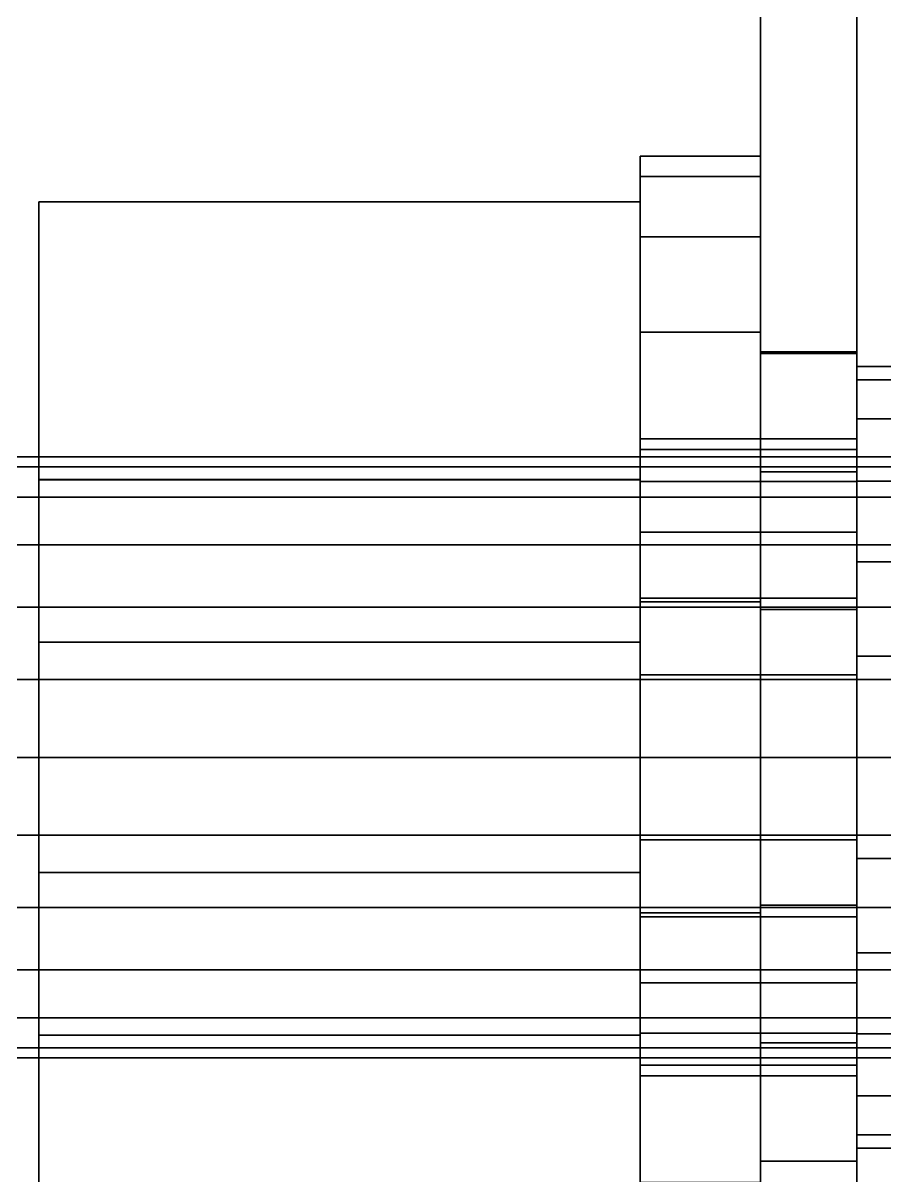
# Model space of a CAD drawing. Header units: millimetres. Extents: x 0 to 2000, y 0 to 1200.
# Drawn here: x 1571.87 to 1579.04, y 756.52 to 766.11 of the extents above; entities that cross this region are included whole.
import ezdxf

# ---------------------------------------------------------------- set-up
doc = ezdxf.new("R2010")
doc.units = ezdxf.units.MM
for name, color, linetype, true_color in [('BUY_E16', 7, 'Continuous', 0xf2ad45), ('MFG_S04', 7, 'Continuous', 0x66828e), ('MFG_W01', 7, 'Continuous', 0xd6b78e)]:
    doc.layers.add(name, color=color, linetype=linetype, true_color=true_color)

# ---------------------------------------------------------------- blocks, each defined once
blk = doc.blocks.new('P_W01_01')
at = {"layer": 'MFG_W01'}
for points, invisible_edges in [([(1707.07107, 607.07107, 882), (1423.53553, 868.46447, 882), (1590.05025, 945.05025, 882)], 15), ([(1590.05025, 945.05025, 886), (1423.53553, 868.46447, 886), (1707.07107, 607.07107, 886)], 15), ([(1707.07107, 607.07107, 886), (1423.53553, 868.46447, 886), (1590.05025, 945.05025, 886)], 15), ([(1590.05025, 945.05025, 888.5), (1423.53553, 868.46447, 888.5), (1707.07107, 607.07107, 888.5)], 15), ([(1503.33013, 679.3, 888.5), (1423.53553, 868.46447, 888.5), (1590.05025, 945.05025, 888.5)], 15), ([(1590.05025, 945.05025, 889), (1423.53553, 868.46447, 889), (1503.33013, 679.3, 889)], 15), ([(1503.33013, 679.3, 889), (1424.33013, 869.5, 889), (1590.05025, 945.05025, 889)], 15), ([(1590.05025, 945.05025, 891), (1424.33013, 869.5, 891), (1503.33013, 679.3, 891)], 15), ([(1503.33013, 679.3, 891), (1424.33013, 869.5, 891), (1590.05025, 945.05025, 891)], 15), ([(1590.05025, 945.05025, 896), (1424.33013, 869.5, 896), (1503.33013, 679.3, 896)], 15), ([(1503.82963, 678.0941, 896), (1425, 943, 896), (1590.05025, 945.05025, 896)], 15), ([(1590.05025, 945.05025, 900), (1425, 943, 900), (1503.82963, 678.0941, 900)], 15), ([(1503.82963, 678.0941, 888.5), (1503.33013, 679.3, 888.5), (1590.05025, 945.05025, 888.5)], 14), ([(1590.05025, 945.05025, 889), (1503.33013, 679.3, 889), (1503.82963, 678.0941, 889)], 13), ([(1503.82963, 678.0941, 889), (1503.33013, 679.3, 889), (1590.05025, 945.05025, 889)], 14), ([(1590.05025, 945.05025, 891), (1503.33013, 679.3, 891), (1503.82963, 678.0941, 891)], 13), ([(1503.82963, 678.0941, 891), (1503.33013, 679.3, 891), (1590.05025, 945.05025, 891)], 14), ([(1590.05025, 945.05025, 896), (1503.33013, 679.3, 896), (1503.82963, 678.0941, 896)], 13), ([(1504, 676.8, 888.5), (1503.82963, 678.0941, 888.5), (1590.05025, 945.05025, 888.5)], 14), ([(1590.05025, 945.05025, 889), (1503.82963, 678.0941, 889), (1504, 676.8, 889)], 13), ([(1503.82963, 675.5059, 888.5), (1504, 676.8, 888.5), (1590.05025, 945.05025, 888.5)], 14), ([(1590.05025, 945.05025, 889), (1504, 676.8, 889), (1503.82963, 675.5059, 889)], 13), ([(1550, 670, 888.5), (1503.82963, 675.5059, 888.5), (1590.05025, 945.05025, 888.5)], 15), ([(1590.05025, 945.05025, 889), (1503.82963, 675.5059, 889), (1550, 670, 889)], 15), ([(1504, 676.8, 889), (1503.82963, 678.0941, 889), (1590.05025, 945.05025, 889)], 14), ([(1590.05025, 945.05025, 891), (1503.82963, 678.0941, 891), (1504, 676.8, 891)], 13), ([(1503.82963, 675.5059, 889), (1504, 676.8, 889), (1590.05025, 945.05025, 889)], 14), ([(1590.05025, 945.05025, 891), (1504, 676.8, 891), (1503.82963, 675.5059, 891)], 13), ([(1550, 670, 889), (1503.82963, 675.5059, 889), (1590.05025, 945.05025, 889)], 15), ([(1590.05025, 945.05025, 891), (1503.82963, 675.5059, 891), (1550, 670, 891)], 15), ([(1504, 676.8, 891), (1503.82963, 678.0941, 891), (1590.05025, 945.05025, 891)], 14), ([(1590.05025, 945.05025, 896), (1503.82963, 678.0941, 896), (1504, 676.8, 896)], 13), ([(1503.82963, 675.5059, 891), (1504, 676.8, 891), (1590.05025, 945.05025, 891)], 14), ([(1590.05025, 945.05025, 896), (1504, 676.8, 896), (1503.82963, 675.5059, 896)], 13), ([(1550, 670, 891), (1503.82963, 675.5059, 891), (1590.05025, 945.05025, 891)], 15), ([(1590.05025, 945.05025, 896), (1503.82963, 675.5059, 896), (1550, 670, 896)], 15), ([(1504, 676.8, 896), (1503.82963, 678.0941, 896), (1590.05025, 945.05025, 896)], 14), ([(1590.05025, 945.05025, 900), (1503.82963, 678.0941, 900), (1504, 676.8, 900)], 13), ([(1503.82963, 675.5059, 896), (1504, 676.8, 896), (1590.05025, 945.05025, 896)], 14), ([(1590.05025, 945.05025, 900), (1504, 676.8, 900), (1503.82963, 675.5059, 900)], 13), ([(1550, 670, 896), (1503.82963, 675.5059, 896), (1590.05025, 945.05025, 896)], 15), ([(1590.05025, 945.05025, 900), (1503.82963, 675.5059, 900), (1550, 670, 900)], 15), ([(1703.82683, 609.2388, 888.5), (1550, 670, 888.5), (1590.05025, 945.05025, 888.5)], 15), ([(1590.05025, 945.05025, 889), (1550, 670, 889), (1703.82683, 609.2388, 889)], 15), ([(1703.82683, 609.2388, 889), (1550, 670, 889), (1590.05025, 945.05025, 889)], 15), ([(1590.05025, 945.05025, 891), (1550, 670, 891), (1703.82683, 609.2388, 891)], 15), ([(1703.82683, 609.2388, 891), (1550, 670, 891), (1590.05025, 945.05025, 891)], 15), ([(1590.05025, 945.05025, 896), (1550, 670, 896), (1703.82683, 609.2388, 896)], 15), ([(1703.82683, 609.2388, 896), (1550, 670, 896), (1590.05025, 945.05025, 896)], 15), ([(1590.05025, 945.05025, 900), (1550, 670, 900), (1703.82683, 609.2388, 900)], 15), ([(1707.07107, 607.07107, 882), (1422.5, 867.66987, 882), (1423.53553, 868.46447, 882)], 13), ([(1423.53553, 868.46447, 886), (1422.5, 867.66987, 886), (1707.07107, 607.07107, 886)], 14), ([(1707.07107, 607.07107, 886), (1422.5, 867.66987, 886), (1423.53553, 868.46447, 886)], 13), ([(1423.53553, 868.46447, 888.5), (1422.5, 867.66987, 888.5), (1707.07107, 607.07107, 888.5)], 14), ([(1707.07107, 607.07107, 882), (1421.2941, 867.17037, 882), (1422.5, 867.66987, 882)], 13), ([(1422.5, 867.66987, 886), (1421.2941, 867.17037, 886), (1707.07107, 607.07107, 886)], 14), ([(1707.07107, 607.07107, 886), (1421.2941, 867.17037, 886), (1422.5, 867.66987, 886)], 13), ([(1422.5, 867.66987, 888.5), (1421.2941, 867.17037, 888.5), (1707.07107, 607.07107, 888.5)], 14), ([(1707.07107, 607.07107, 882), (1420, 867, 882), (1421.2941, 867.17037, 882)], 13), ([(1421.2941, 867.17037, 886), (1420, 867, 886), (1707.07107, 607.07107, 886)], 14), ([(1707.07107, 607.07107, 886), (1420, 867, 886), (1421.2941, 867.17037, 886)], 13), ([(1421.2941, 867.17037, 888.5), (1420, 867, 888.5), (1707.07107, 607.07107, 888.5)], 14), ([(1703.82683, 609.2388, 882), (1550, 670, 882), (1150, 867, 882)], 15), ([(1150, 867, 886), (1550, 670, 886), (1703.82683, 609.2388, 886)], 15), ([(1703.82683, 609.2388, 882), (1150, 867, 882), (1420, 867, 882)], 15), ([(1420, 867, 886), (1150, 867, 886), (1703.82683, 609.2388, 886)], 15), ([(1703.82683, 609.2388, 886), (1550, 670, 886), (1150, 867, 886)], 15), ([(1150, 867, 888.5), (1550, 670, 888.5), (1703.82683, 609.2388, 888.5)], 15), ([(1703.82683, 609.2388, 886), (1150, 867, 886), (1420, 867, 886)], 15), ([(1420, 867, 888.5), (1150, 867, 888.5), (1703.82683, 609.2388, 888.5)], 15), ([(1705, 608.66025, 882), (1703.82683, 609.2388, 882), (1420, 867, 882)], 14), ([(1420, 867, 886), (1703.82683, 609.2388, 886), (1705, 608.66025, 886)], 13), ([(1706.08761, 607.93353, 882), (1705, 608.66025, 882), (1420, 867, 882)], 14), ([(1420, 867, 886), (1705, 608.66025, 886), (1706.08761, 607.93353, 886)], 13), ([(1707.07107, 607.07107, 882), (1706.08761, 607.93353, 882), (1420, 867, 882)], 14), ([(1420, 867, 886), (1706.08761, 607.93353, 886), (1707.07107, 607.07107, 886)], 13), ([(1705, 608.66025, 886), (1703.82683, 609.2388, 886), (1420, 867, 886)], 14), ([(1420, 867, 888.5), (1703.82683, 609.2388, 888.5), (1705, 608.66025, 888.5)], 13), ([(1706.08761, 607.93353, 886), (1705, 608.66025, 886), (1420, 867, 886)], 14), ([(1420, 867, 888.5), (1705, 608.66025, 888.5), (1706.08761, 607.93353, 888.5)], 13), ([(1707.07107, 607.07107, 886), (1706.08761, 607.93353, 886), (1420, 867, 886)], 14), ([(1420, 867, 888.5), (1706.08761, 607.93353, 888.5), (1707.07107, 607.07107, 888.5)], 13)]:
    blk.add_3dface(points, dxfattribs=dict(at, invisible_edges=invisible_edges))
blk = doc.blocks.new('P_S04_01')
at = {"layer": 'MFG_S04'}
for points, invisible_edges in [([(1884.7, 1084.7, 782), (1884.7, 115.3, 782), (1500, 180, 782)], 14), ([(1500, 180, 783), (1884.7, 115.3, 783), (1884.7, 1084.7, 783)], 13), ([(1884.7, 1084.7, 782), (1500, 180, 782), (1500, 340, 782)], 13), ([(1500, 340, 783), (1500, 180, 783), (1884.7, 1084.7, 783)], 14), ([(1500, 860, 782), (1884.7, 1084.7, 782), (1500, 340, 782)], 15), ([(1500, 340, 783), (1884.7, 1084.7, 783), (1500, 860, 783)], 15)]:
    blk.add_3dface(points, dxfattribs=dict(at, invisible_edges=invisible_edges))
blk = doc.blocks.new('P_E16_04')
at = {"layer": 'BUY_E16'}
for points, invisible_edges in [([(1578.8, 757.18542, 833.375), (1578.8, 763.13926, 835.84116), (1578.8, 763.25, 835)], 13), ([(1578.8, 757.18542, 833.375), (1578.8, 763.25, 835), (1578.8, 763.13926, 834.15884)], 13), ([(1578.8, 757.18542, 833.375), (1578.8, 762.81458, 836.625), (1578.8, 763.13926, 835.84116)], 13), ([(1578.8, 757.18542, 833.375), (1578.8, 763.13926, 834.15884), (1578.8, 762.81458, 833.375)], 13), ([(1578.8, 757.18542, 833.375), (1578.8, 762.2981, 837.2981), (1578.8, 762.81458, 836.625)], 13), ([(1578.8, 757.18542, 833.375), (1578.8, 762.81458, 833.375), (1578.8, 762.2981, 832.7019)], 13), ([(1578.8, 757.18542, 833.375), (1578.8, 761.625, 837.81458), (1578.8, 762.2981, 837.2981)], 13), ([(1578.8, 757.18542, 833.375), (1578.8, 762.2981, 832.7019), (1578.8, 761.625, 832.18542)], 13), ([(1578.8, 757.18542, 833.375), (1578.8, 760.84116, 838.13926), (1578.8, 761.625, 837.81458)], 13), ([(1578.8, 757.18542, 833.375), (1578.8, 761.625, 832.18542), (1578.8, 760.84116, 831.86074)], 13), ([(1578.8, 757.18542, 833.375), (1578.8, 760, 838.25), (1578.8, 760.84116, 838.13926)], 13), ([(1578.8, 757.18542, 833.375), (1578.8, 760.84116, 831.86074), (1578.8, 760, 831.75)], 13), ([(1578.8, 757.18542, 833.375), (1578.8, 759.15884, 838.13926), (1578.8, 760, 838.25)], 13), ([(1578.8, 757.18542, 833.375), (1578.8, 760, 831.75), (1578.8, 759.15884, 831.86074)], 13), ([(1578.8, 757.18542, 833.375), (1578.8, 758.375, 837.81458), (1578.8, 759.15884, 838.13926)], 13), ([(1578.8, 757.18542, 833.375), (1578.8, 759.15884, 831.86074), (1578.8, 758.375, 832.18542)], 13), ([(1578.8, 757.18542, 833.375), (1578.8, 757.7019, 837.2981), (1578.8, 758.375, 837.81458)], 13), ([(1578.8, 757.18542, 833.375), (1578.8, 758.375, 832.18542), (1578.8, 757.7019, 832.7019)], 5), ([(1578.8, 757.18542, 833.375), (1578.8, 757.18542, 836.625), (1578.8, 757.7019, 837.2981)], 13), ([(1578.8, 757.18542, 833.375), (1578.8, 756.86074, 834.15884), (1578.8, 756.75, 835)], 12), ([(1578.8, 757.18542, 833.375), (1578.8, 756.75, 835), (1578.8, 756.86074, 835.84116)], 13), ([(1578.8, 757.18542, 833.375), (1578.8, 756.86074, 835.84116), (1578.8, 757.18542, 836.625)], 13)]:
    blk.add_3dface(points, dxfattribs=dict(at, invisible_edges=invisible_edges))
for points in [[(1580, 763.13926, 835.84116), (1580, 763.25, 835), (1578.8, 763.25, 835), (1578.8, 763.13926, 835.84116)], [(1580, 763.25, 835), (1580, 763.13926, 834.15884), (1578.8, 763.13926, 834.15884), (1578.8, 763.25, 835)], [(1580, 762.81458, 836.625), (1580, 763.13926, 835.84116), (1578.8, 763.13926, 835.84116), (1578.8, 762.81458, 836.625)], [(1580, 763.13926, 834.15884), (1580, 762.81458, 833.375), (1578.8, 762.81458, 833.375), (1578.8, 763.13926, 834.15884)], [(1580, 762.2981, 837.2981), (1580, 762.81458, 836.625), (1578.8, 762.81458, 836.625), (1578.8, 762.2981, 837.2981)], [(1580, 762.81458, 833.375), (1580, 762.2981, 832.7019), (1578.8, 762.2981, 832.7019), (1578.8, 762.81458, 833.375)], [(1580, 762.41481, 835.64705), (1580, 762.5, 835), (1560.3, 762.5, 835), (1560.3, 762.41481, 835.64705)], [(1580, 762.5, 835), (1580, 762.41481, 834.35295), (1560.3, 762.41481, 834.35295), (1560.3, 762.5, 835)], [(1580, 762.16506, 836.25), (1580, 762.41481, 835.64705), (1560.3, 762.41481, 835.64705), (1560.3, 762.16506, 836.25)], [(1580, 762.41481, 834.35295), (1580, 762.16506, 833.75), (1560.3, 762.16506, 833.75), (1560.3, 762.41481, 834.35295)], [(1580, 761.625, 837.81458), (1580, 762.2981, 837.2981), (1578.8, 762.2981, 837.2981), (1578.8, 761.625, 837.81458)], [(1580, 762.2981, 832.7019), (1580, 761.625, 832.18542), (1578.8, 761.625, 832.18542), (1578.8, 762.2981, 832.7019)], [(1580, 761.76777, 836.76777), (1580, 762.16506, 836.25), (1560.3, 762.16506, 836.25), (1560.3, 761.76777, 836.76777)], [(1580, 762.16506, 833.75), (1580, 761.76777, 833.23223), (1560.3, 761.76777, 833.23223), (1560.3, 762.16506, 833.75)], [(1580, 761.25, 837.16506), (1580, 761.76777, 836.76777), (1560.3, 761.76777, 836.76777), (1560.3, 761.25, 837.16506)], [(1580, 761.76777, 833.23223), (1580, 761.25, 832.83494), (1560.3, 761.25, 832.83494), (1560.3, 761.76777, 833.23223)], [(1580, 760.84116, 838.13926), (1580, 761.625, 837.81458), (1578.8, 761.625, 837.81458), (1578.8, 760.84116, 838.13926)], [(1580, 761.625, 832.18542), (1580, 760.84116, 831.86074), (1578.8, 760.84116, 831.86074), (1578.8, 761.625, 832.18542)], [(1580, 760.64705, 837.41481), (1580, 761.25, 837.16506), (1560.3, 761.25, 837.16506), (1560.3, 760.64705, 837.41481)], [(1580, 761.25, 832.83494), (1580, 760.64705, 832.58519), (1560.3, 760.64705, 832.58519), (1560.3, 761.25, 832.83494)], [(1580, 760, 838.25), (1580, 760.84116, 838.13926), (1578.8, 760.84116, 838.13926), (1578.8, 760, 838.25)], [(1580, 760.84116, 831.86074), (1580, 760, 831.75), (1578.8, 760, 831.75), (1578.8, 760.84116, 831.86074)], [(1580, 760, 837.5), (1580, 760.64705, 837.41481), (1560.3, 760.64705, 837.41481), (1560.3, 760, 837.5)], [(1580, 760.64705, 832.58519), (1580, 760, 832.5), (1560.3, 760, 832.5), (1560.3, 760.64705, 832.58519)], [(1580, 759.35295, 837.41481), (1580, 760, 837.5), (1560.3, 760, 837.5), (1560.3, 759.35295, 837.41481)], [(1580, 760, 832.5), (1580, 759.35295, 832.58519), (1560.3, 759.35295, 832.58519), (1560.3, 760, 832.5)], [(1580, 759.15884, 838.13926), (1580, 760, 838.25), (1578.8, 760, 838.25), (1578.8, 759.15884, 838.13926)], [(1580, 760, 831.75), (1580, 759.15884, 831.86074), (1578.8, 759.15884, 831.86074), (1578.8, 760, 831.75)], [(1580, 758.75, 837.16506), (1580, 759.35295, 837.41481), (1560.3, 759.35295, 837.41481), (1560.3, 758.75, 837.16506)], [(1580, 759.35295, 832.58519), (1580, 758.75, 832.83494), (1560.3, 758.75, 832.83494), (1560.3, 759.35295, 832.58519)], [(1580, 758.375, 837.81458), (1580, 759.15884, 838.13926), (1578.8, 759.15884, 838.13926), (1578.8, 758.375, 837.81458)], [(1580, 759.15884, 831.86074), (1580, 758.375, 832.18542), (1578.8, 758.375, 832.18542), (1578.8, 759.15884, 831.86074)], [(1580, 758.23223, 836.76777), (1580, 758.75, 837.16506), (1560.3, 758.75, 837.16506), (1560.3, 758.23223, 836.76777)], [(1580, 758.75, 832.83494), (1580, 758.23223, 833.23223), (1560.3, 758.23223, 833.23223), (1560.3, 758.75, 832.83494)], [(1580, 757.7019, 837.2981), (1580, 758.375, 837.81458), (1578.8, 758.375, 837.81458), (1578.8, 757.7019, 837.2981)], [(1580, 758.375, 832.18542), (1580, 757.7019, 832.7019), (1578.8, 757.7019, 832.7019), (1578.8, 758.375, 832.18542)], [(1580, 757.83494, 836.25), (1580, 758.23223, 836.76777), (1560.3, 758.23223, 836.76777), (1560.3, 757.83494, 836.25)], [(1580, 758.23223, 833.23223), (1580, 757.83494, 833.75), (1560.3, 757.83494, 833.75), (1560.3, 758.23223, 833.23223)], [(1580, 757.58519, 835.64705), (1580, 757.83494, 836.25), (1560.3, 757.83494, 836.25), (1560.3, 757.58519, 835.64705)], [(1580, 757.83494, 833.75), (1580, 757.58519, 834.35295), (1560.3, 757.58519, 834.35295), (1560.3, 757.83494, 833.75)], [(1580, 757.18542, 836.625), (1580, 757.7019, 837.2981), (1578.8, 757.7019, 837.2981), (1578.8, 757.18542, 836.625)], [(1580, 757.7019, 832.7019), (1580, 757.18542, 833.375), (1578.8, 757.18542, 833.375), (1578.8, 757.7019, 832.7019)], [(1580, 757.5, 835), (1580, 757.58519, 835.64705), (1560.3, 757.58519, 835.64705), (1560.3, 757.5, 835)], [(1580, 757.58519, 834.35295), (1580, 757.5, 835), (1560.3, 757.5, 835), (1560.3, 757.58519, 834.35295)], [(1580, 756.86074, 835.84116), (1580, 757.18542, 836.625), (1578.8, 757.18542, 836.625), (1578.8, 756.86074, 835.84116)], [(1580, 757.18542, 833.375), (1580, 756.86074, 834.15884), (1578.8, 756.86074, 834.15884), (1578.8, 757.18542, 833.375)], [(1580, 756.75, 835), (1580, 756.86074, 835.84116), (1578.8, 756.86074, 835.84116), (1578.8, 756.75, 835)], [(1580, 756.86074, 834.15884), (1580, 756.75, 835), (1578.8, 756.75, 835), (1578.8, 756.86074, 834.15884)]]:
    blk.add_3dface(points, dxfattribs=at)
blk = doc.blocks.new('P_E16_18')
at = {"layer": 'BUY_E16'}
for points, invisible_edges in [([(1578, 758.77061, 839.58815), (1578, 763.37239, 838.34099), (1578, 767.3, 836.7)], 13), ([(1578, 758.77061, 839.58815), (1578, 767.3, 836.7), (1578, 767.3, 833.3)], 13), ([(1578, 767.3, 833.3), (1578, 763.37239, 831.65901), (1578, 762.5597, 835.68587)], 14), ([(1578, 767.3, 833.3), (1578, 762.5597, 835.68587), (1578, 762.29497, 836.325)], 13), ([(1578, 767.3, 833.3), (1578, 762.29497, 836.325), (1578, 761.87383, 836.87383)], 13), ([(1578, 767.3, 833.3), (1578, 761.87383, 836.87383), (1578, 761.325, 837.29497)], 13), ([(1578, 758.77061, 839.58815), (1578, 767.3, 833.3), (1578, 761.325, 837.29497)], 15), ([(1578.8, 767.3, 836.7), (1578.8, 763.37239, 838.34099), (1578.8, 758.77061, 839.58815)], 14), ([(1578.8, 767.3, 833.3), (1578.8, 767.3, 836.7), (1578.8, 758.77061, 839.58815)], 14), ([(1578.8, 762.5597, 835.68587), (1578.8, 763.37239, 831.65901), (1578.8, 767.3, 833.3)], 13), ([(1578.8, 762.29497, 836.325), (1578.8, 762.5597, 835.68587), (1578.8, 767.3, 833.3)], 14), ([(1578.8, 761.87383, 836.87383), (1578.8, 762.29497, 836.325), (1578.8, 767.3, 833.3)], 14), ([(1578.8, 761.325, 837.29497), (1578.8, 761.87383, 836.87383), (1578.8, 767.3, 833.3)], 14), ([(1578.8, 761.325, 837.29497), (1578.8, 767.3, 833.3), (1578.8, 758.77061, 839.58815)], 15), ([(1578, 758.77061, 839.58815), (1578, 763.35876, 838.35876), (1578, 763.37239, 838.34099)], 13), ([(1578, 763.37239, 831.65901), (1578, 763.35876, 831.64124), (1578, 762.375, 830.88638)], 12), ([(1578, 763.37239, 831.65901), (1578, 762.375, 830.88638), (1578, 761.22939, 830.41185)], 13), ([(1578, 763.37239, 831.65901), (1578, 761.22939, 830.41185), (1578, 762.5597, 834.31413)], 15), ([(1578, 763.37239, 831.65901), (1578, 762.5597, 834.31413), (1578, 762.65, 835)], 13), ([(1578, 763.37239, 831.65901), (1578, 762.65, 835), (1578, 762.5597, 835.68587)], 13), ([(1578, 758.77061, 839.58815), (1578, 762.375, 839.11362), (1578, 763.35876, 838.35876)], 13), ([(1578.8, 763.37239, 838.34099), (1578.8, 763.35876, 838.35876), (1578.8, 758.77061, 839.58815)], 14), ([(1578.8, 762.375, 830.88638), (1578.8, 763.35876, 831.64124), (1578.8, 763.37239, 831.65901)], 12), ([(1578.8, 761.22939, 830.41185), (1578.8, 762.375, 830.88638), (1578.8, 763.37239, 831.65901)], 14), ([(1578.8, 762.5597, 834.31413), (1578.8, 761.22939, 830.41185), (1578.8, 763.37239, 831.65901)], 15), ([(1578.8, 762.65, 835), (1578.8, 762.5597, 834.31413), (1578.8, 763.37239, 831.65901)], 14), ([(1578.8, 762.5597, 835.68587), (1578.8, 762.65, 835), (1578.8, 763.37239, 831.65901)], 14), ([(1578.8, 763.35876, 838.35876), (1578.8, 762.375, 839.11362), (1578.8, 758.77061, 839.58815)], 14), ([(1578, 761.22939, 830.41185), (1578, 762.29497, 833.675), (1578, 762.5597, 834.31413)], 13), ([(1578.8, 762.5597, 834.31413), (1578.8, 762.29497, 833.675), (1578.8, 761.22939, 830.41185)], 14), ([(1578, 758.77061, 839.58815), (1578, 761.22939, 839.58815), (1578, 762.375, 839.11362)], 13), ([(1578.8, 762.375, 839.11362), (1578.8, 761.22939, 839.58815), (1578.8, 758.77061, 839.58815)], 14), ([(1578, 761.22939, 830.41185), (1578, 761.87383, 833.12617), (1578, 762.29497, 833.675)], 13), ([(1578.8, 762.29497, 833.675), (1578.8, 761.87383, 833.12617), (1578.8, 761.22939, 830.41185)], 14), ([(1578, 761.22939, 830.41185), (1578, 761.325, 832.70503), (1578, 761.87383, 833.12617)], 13), ([(1578.8, 761.87383, 833.12617), (1578.8, 761.325, 832.70503), (1578.8, 761.22939, 830.41185)], 14), ([(1578, 761.22939, 830.41185), (1578, 760.68587, 832.4403), (1578, 761.325, 832.70503)], 13), ([(1578, 758.77061, 839.58815), (1578, 761.325, 837.29497), (1578, 760.68587, 837.5597)], 13), ([(1578.8, 761.325, 832.70503), (1578.8, 760.68587, 832.4403), (1578.8, 761.22939, 830.41185)], 14), ([(1578.8, 760.68587, 837.5597), (1578.8, 761.325, 837.29497), (1578.8, 758.77061, 839.58815)], 14), ([(1578, 761.22939, 830.41185), (1578, 760, 830.25), (1578, 760, 830.25)], 6), ([(1578, 761.22939, 830.41185), (1578, 760, 830.25), (1578, 758.77061, 830.41185)], 12), ([(1578, 761.22939, 830.41185), (1578, 758.77061, 830.41185), (1578, 757.625, 830.88638)], 13), ([(1578, 761.22939, 830.41185), (1578, 757.625, 830.88638), (1578, 756.64124, 831.64124)], 13), ([(1578, 761.22939, 830.41185), (1578, 756.64124, 831.64124), (1578, 755.88638, 832.625)], 13), ([(1578, 761.22939, 830.41185), (1578, 755.88638, 832.625), (1578, 755.41185, 833.77061)], 13), ([(1578, 761.22939, 830.41185), (1578, 755.41185, 833.77061), (1578, 755.25, 835)], 13), ([(1578, 758.77061, 839.58815), (1578, 760, 839.75), (1578, 761.22939, 839.58815)], 12), ([(1578, 761.22939, 830.41185), (1578, 755.25, 835), (1578, 758.675, 832.70503)], 15), ([(1578, 761.22939, 830.41185), (1578, 758.675, 832.70503), (1578, 759.31413, 832.4403)], 13), ([(1578, 761.22939, 830.41185), (1578, 759.31413, 832.4403), (1578, 760, 832.35)], 13), ([(1578, 761.22939, 830.41185), (1578, 760, 832.35), (1578, 760.68587, 832.4403)], 13), ([(1578.8, 760, 830.25), (1578.8, 760, 830.25), (1578.8, 761.22939, 830.41185)], 5), ([(1578.8, 758.77061, 830.41185), (1578.8, 760, 830.25), (1578.8, 761.22939, 830.41185)], 12), ([(1578.8, 757.625, 830.88638), (1578.8, 758.77061, 830.41185), (1578.8, 761.22939, 830.41185)], 14), ([(1578.8, 756.64124, 831.64124), (1578.8, 757.625, 830.88638), (1578.8, 761.22939, 830.41185)], 14), ([(1578.8, 755.88638, 832.625), (1578.8, 756.64124, 831.64124), (1578.8, 761.22939, 830.41185)], 14), ([(1578.8, 755.41185, 833.77061), (1578.8, 755.88638, 832.625), (1578.8, 761.22939, 830.41185)], 14), ([(1578.8, 755.25, 835), (1578.8, 755.41185, 833.77061), (1578.8, 761.22939, 830.41185)], 14), ([(1578.8, 761.22939, 839.58815), (1578.8, 760, 839.75), (1578.8, 758.77061, 839.58815)], 12), ([(1578.8, 758.675, 832.70503), (1578.8, 755.25, 835), (1578.8, 761.22939, 830.41185)], 15), ([(1578.8, 759.31413, 832.4403), (1578.8, 758.675, 832.70503), (1578.8, 761.22939, 830.41185)], 14), ([(1578.8, 760, 832.35), (1578.8, 759.31413, 832.4403), (1578.8, 761.22939, 830.41185)], 14), ([(1578.8, 760.68587, 832.4403), (1578.8, 760, 832.35), (1578.8, 761.22939, 830.41185)], 14), ([(1578, 758.77061, 839.58815), (1578, 760.68587, 837.5597), (1578, 760, 837.65)], 13), ([(1578.8, 760, 837.65), (1578.8, 760.68587, 837.5597), (1578.8, 758.77061, 839.58815)], 14), ([(1578, 758.77061, 839.58815), (1578, 760, 839.75), (1578, 760, 839.75)], 6), ([(1578, 758.77061, 839.58815), (1578, 760, 837.65), (1578, 759.31413, 837.5597)], 13), ([(1578.8, 760, 839.75), (1578.8, 760, 839.75), (1578, 760, 839.75)], 5), ([(1578.8, 760, 839.75), (1578.8, 760, 839.75), (1578, 760, 839.75)], 5), ([(1578.8, 760, 830.25), (1578.8, 760, 830.25), (1578, 760, 830.25)], 5), ([(1578.8, 760, 830.25), (1578.8, 760, 830.25), (1578, 760, 830.25)], 5), ([(1578.8, 760, 839.75), (1578.8, 760, 839.75), (1578.8, 758.77061, 839.58815)], 5), ([(1578.8, 759.31413, 837.5597), (1578.8, 760, 837.65), (1578.8, 758.77061, 839.58815)], 14), ([(1578, 758.77061, 839.58815), (1578, 759.31413, 837.5597), (1578, 758.675, 837.29497)], 13), ([(1578.8, 758.675, 837.29497), (1578.8, 759.31413, 837.5597), (1578.8, 758.77061, 839.58815)], 14), ([(1578, 757.4403, 835.68587), (1578, 757.625, 839.11362), (1578, 758.77061, 839.58815)], 13), ([(1578, 757.70503, 836.325), (1578, 757.4403, 835.68587), (1578, 758.77061, 839.58815)], 14), ([(1578, 758.12617, 836.87383), (1578, 757.70503, 836.325), (1578, 758.77061, 839.58815)], 14), ([(1578, 758.675, 837.29497), (1578, 758.12617, 836.87383), (1578, 758.77061, 839.58815)], 14), ([(1578.8, 758.77061, 839.58815), (1578.8, 757.625, 839.11362), (1578.8, 757.4403, 835.68587)], 14), ([(1578.8, 758.77061, 839.58815), (1578.8, 757.4403, 835.68587), (1578.8, 757.70503, 836.325)], 13), ([(1578.8, 758.77061, 839.58815), (1578.8, 757.70503, 836.325), (1578.8, 758.12617, 836.87383)], 13), ([(1578.8, 758.77061, 839.58815), (1578.8, 758.12617, 836.87383), (1578.8, 758.675, 837.29497)], 13), ([(1578, 755.25, 835), (1578, 758.12617, 833.12617), (1578, 758.675, 832.70503)], 13), ([(1578.8, 758.675, 832.70503), (1578.8, 758.12617, 833.12617), (1578.8, 755.25, 835)], 14), ([(1578, 755.25, 835), (1578, 757.70503, 833.675), (1578, 758.12617, 833.12617)], 13), ([(1578.8, 758.12617, 833.12617), (1578.8, 757.70503, 833.675), (1578.8, 755.25, 835)], 14), ([(1578, 755.25, 835), (1578, 757.4403, 834.31413), (1578, 757.70503, 833.675)], 13), ([(1578.8, 757.70503, 833.675), (1578.8, 757.4403, 834.31413), (1578.8, 755.25, 835)], 14), ([(1578, 757.4403, 835.68587), (1578, 756.64124, 838.35876), (1578, 757.625, 839.11362)], 13), ([(1578.8, 757.625, 839.11362), (1578.8, 756.64124, 838.35876), (1578.8, 757.4403, 835.68587)], 14), ([(1578, 755.25, 835), (1578, 757.35, 835), (1578, 757.4403, 834.31413)], 13), ([(1578, 757.4403, 835.68587), (1578, 757.35, 835), (1578, 755.25, 835)], 14), ([(1578, 757.4403, 835.68587), (1578, 755.25, 835), (1578, 755.41185, 836.22939)], 13), ([(1578, 757.4403, 835.68587), (1578, 755.41185, 836.22939), (1578, 755.88638, 837.375)], 13), ([(1578, 757.4403, 835.68587), (1578, 755.88638, 837.375), (1578, 756.64124, 838.35876)], 13), ([(1578.8, 757.4403, 834.31413), (1578.8, 757.35, 835), (1578.8, 755.25, 835)], 14), ([(1578.8, 755.25, 835), (1578.8, 757.35, 835), (1578.8, 757.4403, 835.68587)], 13), ([(1578.8, 755.41185, 836.22939), (1578.8, 755.25, 835), (1578.8, 757.4403, 835.68587)], 14), ([(1578.8, 755.88638, 837.375), (1578.8, 755.41185, 836.22939), (1578.8, 757.4403, 835.68587)], 14), ([(1578.8, 756.64124, 838.35876), (1578.8, 755.88638, 837.375), (1578.8, 757.4403, 835.68587)], 14)]:
    blk.add_3dface(points, dxfattribs=dict(at, invisible_edges=invisible_edges))
for points in [[(1578.8, 763.37239, 831.65901), (1578.8, 767.3, 833.3), (1578, 767.3, 833.3), (1578, 763.37239, 831.65901)], [(1578.8, 767.3, 836.7), (1578.8, 763.37239, 838.34099), (1578, 763.37239, 838.34099), (1578, 767.3, 836.7)], [(1578.8, 763.35876, 831.64124), (1578.8, 763.37239, 831.65901), (1578, 763.37239, 831.65901), (1578, 763.35876, 831.64124)], [(1578.8, 763.37239, 838.34099), (1578.8, 763.35876, 838.35876), (1578, 763.35876, 838.35876), (1578, 763.37239, 838.34099)], [(1578.8, 762.375, 830.88638), (1578.8, 763.35876, 831.64124), (1578, 763.35876, 831.64124), (1578, 762.375, 830.88638)], [(1578.8, 763.35876, 838.35876), (1578.8, 762.375, 839.11362), (1578, 762.375, 839.11362), (1578, 763.35876, 838.35876)], [(1578.8, 762.5597, 835.68587), (1578.8, 762.65, 835), (1578, 762.65, 835), (1578, 762.5597, 835.68587)], [(1578.8, 762.65, 835), (1578.8, 762.5597, 834.31413), (1578, 762.5597, 834.31413), (1578, 762.65, 835)], [(1578.8, 762.5597, 834.31413), (1578.8, 762.29497, 833.675), (1578, 762.29497, 833.675), (1578, 762.5597, 834.31413)], [(1578.8, 762.29497, 836.325), (1578.8, 762.5597, 835.68587), (1578, 762.5597, 835.68587), (1578, 762.29497, 836.325)], [(1578.8, 761.22939, 830.41185), (1578.8, 762.375, 830.88638), (1578, 762.375, 830.88638), (1578, 761.22939, 830.41185)], [(1578.8, 762.375, 839.11362), (1578.8, 761.22939, 839.58815), (1578, 761.22939, 839.58815), (1578, 762.375, 839.11362)], [(1578.8, 762.29497, 833.675), (1578.8, 761.87383, 833.12617), (1578, 761.87383, 833.12617), (1578, 762.29497, 833.675)], [(1578.8, 761.87383, 836.87383), (1578.8, 762.29497, 836.325), (1578, 762.29497, 836.325), (1578, 761.87383, 836.87383)], [(1578.8, 761.87383, 833.12617), (1578.8, 761.325, 832.70503), (1578, 761.325, 832.70503), (1578, 761.87383, 833.12617)], [(1578.8, 761.325, 837.29497), (1578.8, 761.87383, 836.87383), (1578, 761.87383, 836.87383), (1578, 761.325, 837.29497)], [(1578.8, 761.325, 832.70503), (1578.8, 760.68587, 832.4403), (1578, 760.68587, 832.4403), (1578, 761.325, 832.70503)], [(1578.8, 760.68587, 837.5597), (1578.8, 761.325, 837.29497), (1578, 761.325, 837.29497), (1578, 760.68587, 837.5597)], [(1578.8, 761.22939, 839.58815), (1578.8, 760, 839.75), (1578, 760, 839.75), (1578, 761.22939, 839.58815)], [(1578.8, 760, 830.25), (1578.8, 761.22939, 830.41185), (1578, 761.22939, 830.41185), (1578, 760, 830.25)], [(1578.8, 760.68587, 832.4403), (1578.8, 760, 832.35), (1578, 760, 832.35), (1578, 760.68587, 832.4403)], [(1578.8, 760, 837.65), (1578.8, 760.68587, 837.5597), (1578, 760.68587, 837.5597), (1578, 760, 837.65)], [(1578.8, 760, 839.75), (1578.8, 758.77061, 839.58815), (1578, 758.77061, 839.58815), (1578, 760, 839.75)], [(1578.8, 758.77061, 830.41185), (1578.8, 760, 830.25), (1578, 760, 830.25), (1578, 758.77061, 830.41185)], [(1578.8, 760, 832.35), (1578.8, 759.31413, 832.4403), (1578, 759.31413, 832.4403), (1578, 760, 832.35)], [(1578.8, 759.31413, 837.5597), (1578.8, 760, 837.65), (1578, 760, 837.65), (1578, 759.31413, 837.5597)], [(1578.8, 759.31413, 832.4403), (1578.8, 758.675, 832.70503), (1578, 758.675, 832.70503), (1578, 759.31413, 832.4403)], [(1578.8, 758.675, 837.29497), (1578.8, 759.31413, 837.5597), (1578, 759.31413, 837.5597), (1578, 758.675, 837.29497)], [(1578.8, 758.77061, 839.58815), (1578.8, 757.625, 839.11362), (1578, 757.625, 839.11362), (1578, 758.77061, 839.58815)], [(1578.8, 757.625, 830.88638), (1578.8, 758.77061, 830.41185), (1578, 758.77061, 830.41185), (1578, 757.625, 830.88638)], [(1578.8, 758.675, 832.70503), (1578.8, 758.12617, 833.12617), (1578, 758.12617, 833.12617), (1578, 758.675, 832.70503)], [(1578.8, 758.12617, 836.87383), (1578.8, 758.675, 837.29497), (1578, 758.675, 837.29497), (1578, 758.12617, 836.87383)], [(1578.8, 758.12617, 833.12617), (1578.8, 757.70503, 833.675), (1578, 757.70503, 833.675), (1578, 758.12617, 833.12617)], [(1578.8, 757.70503, 836.325), (1578.8, 758.12617, 836.87383), (1578, 758.12617, 836.87383), (1578, 757.70503, 836.325)], [(1578.8, 757.70503, 833.675), (1578.8, 757.4403, 834.31413), (1578, 757.4403, 834.31413), (1578, 757.70503, 833.675)], [(1578.8, 757.4403, 835.68587), (1578.8, 757.70503, 836.325), (1578, 757.70503, 836.325), (1578, 757.4403, 835.68587)], [(1578.8, 757.625, 839.11362), (1578.8, 756.64124, 838.35876), (1578, 756.64124, 838.35876), (1578, 757.625, 839.11362)], [(1578.8, 756.64124, 831.64124), (1578.8, 757.625, 830.88638), (1578, 757.625, 830.88638), (1578, 756.64124, 831.64124)], [(1578.8, 757.4403, 834.31413), (1578.8, 757.35, 835), (1578, 757.35, 835), (1578, 757.4403, 834.31413)], [(1578.8, 757.35, 835), (1578.8, 757.4403, 835.68587), (1578, 757.4403, 835.68587), (1578, 757.35, 835)], [(1578.8, 756.64124, 838.35876), (1578.8, 755.88638, 837.375), (1578, 755.88638, 837.375), (1578, 756.64124, 838.35876)], [(1578.8, 755.88638, 832.625), (1578.8, 756.64124, 831.64124), (1578, 756.64124, 831.64124), (1578, 755.88638, 832.625)]]:
    blk.add_3dface(points, dxfattribs=at)
blk = doc.blocks.new('P_E16_19')
at = {"layer": 'BUY_E16'}
for points, invisible_edges in [([(1577, 758.7059, 830.17037), (1577, 764.82963, 833.7059), (1577, 765, 835)], 13), ([(1577, 765, 835), (1577, 764.82963, 836.2941), (1577, 764.33013, 837.5)], 12), ([(1577, 765, 835), (1577, 764.33013, 837.5), (1577, 763.53553, 838.53553)], 13), ([(1577, 765, 835), (1577, 763.53553, 838.53553), (1577, 762.5, 839.33013)], 13), ([(1577, 765, 835), (1577, 762.5, 839.33013), (1577, 761.2941, 839.82963)], 13), ([(1577, 765, 835), (1577, 761.2941, 839.82963), (1577, 760, 840)], 13), ([(1577, 765, 835), (1577, 760, 840), (1577, 758.7059, 839.82963)], 13), ([(1577, 765, 835), (1577, 758.7059, 839.82963), (1577, 761.87383, 836.87383)], 15), ([(1577, 765, 835), (1577, 761.87383, 836.87383), (1577, 762.29497, 836.325)], 13), ([(1577, 765, 835), (1577, 762.29497, 836.325), (1577, 762.5597, 835.68587)], 13), ([(1577, 765, 835), (1577, 762.5597, 835.68587), (1577, 762.65, 835)], 13), ([(1577, 765, 835), (1577, 762.65, 835), (1577, 762.5597, 834.31413)], 13), ([(1577, 765, 835), (1577, 762.5597, 834.31413), (1577, 762.29497, 833.675)], 13), ([(1577, 765, 835), (1577, 762.29497, 833.675), (1577, 761.87383, 833.12617)], 13), ([(1577, 765, 835), (1577, 761.87383, 833.12617), (1577, 761.325, 832.70503)], 13), ([(1577, 758.7059, 830.17037), (1577, 765, 835), (1577, 761.325, 832.70503)], 15), ([(1578, 765, 835), (1578, 764.82963, 833.7059), (1578, 758.7059, 830.17037)], 14), ([(1578, 764.33013, 837.5), (1578, 764.82963, 836.2941), (1578, 765, 835)], 12), ([(1578, 763.53553, 838.53553), (1578, 764.33013, 837.5), (1578, 765, 835)], 14), ([(1578, 762.5, 839.33013), (1578, 763.53553, 838.53553), (1578, 765, 835)], 14), ([(1578, 761.2941, 839.82963), (1578, 762.5, 839.33013), (1578, 765, 835)], 14), ([(1578, 760, 840), (1578, 761.2941, 839.82963), (1578, 765, 835)], 14), ([(1578, 758.7059, 839.82963), (1578, 760, 840), (1578, 765, 835)], 14), ([(1578, 761.87383, 836.87383), (1578, 758.7059, 839.82963), (1578, 765, 835)], 15), ([(1578, 762.29497, 836.325), (1578, 761.87383, 836.87383), (1578, 765, 835)], 14), ([(1578, 762.5597, 835.68587), (1578, 762.29497, 836.325), (1578, 765, 835)], 14), ([(1578, 762.65, 835), (1578, 762.5597, 835.68587), (1578, 765, 835)], 14), ([(1578, 762.5597, 834.31413), (1578, 762.65, 835), (1578, 765, 835)], 14), ([(1578, 762.29497, 833.675), (1578, 762.5597, 834.31413), (1578, 765, 835)], 14), ([(1578, 761.87383, 833.12617), (1578, 762.29497, 833.675), (1578, 765, 835)], 14), ([(1578, 761.325, 832.70503), (1578, 761.87383, 833.12617), (1578, 765, 835)], 14), ([(1578, 761.325, 832.70503), (1578, 765, 835), (1578, 758.7059, 830.17037)], 15), ([(1577, 758.7059, 830.17037), (1577, 764.33013, 832.5), (1577, 764.82963, 833.7059)], 13), ([(1578, 764.82963, 833.7059), (1578, 764.33013, 832.5), (1578, 758.7059, 830.17037)], 14), ([(1572, 764.6188, 835), (1572, 762.3094, 839), (1572, 762.5, 835)], 14), ([(1572, 764.6188, 835), (1572, 762.5, 835), (1572, 762.3097, 834.04329)], 13), ([(1572, 764.6188, 835), (1572, 762.3097, 834.04329), (1572, 761.76777, 833.23223)], 13), ([(1572, 764.6188, 835), (1572, 761.76777, 833.23223), (1572, 760.95671, 832.6903)], 13), ([(1572, 762.3094, 831), (1572, 764.6188, 835), (1572, 760.95671, 832.6903)], 14), ([(1577, 762.5, 835), (1577, 762.3094, 839), (1577, 764.6188, 835)], 13), ([(1577, 762.3097, 834.04329), (1577, 762.5, 835), (1577, 764.6188, 835)], 14), ([(1577, 761.76777, 833.23223), (1577, 762.3097, 834.04329), (1577, 764.6188, 835)], 14), ([(1577, 760.95671, 832.6903), (1577, 761.76777, 833.23223), (1577, 764.6188, 835)], 14), ([(1577, 760.95671, 832.6903), (1577, 764.6188, 835), (1577, 762.3094, 831)], 13), ([(1577, 758.7059, 830.17037), (1577, 763.53553, 831.46447), (1577, 764.33013, 832.5)], 13), ([(1578, 764.33013, 832.5), (1578, 763.53553, 831.46447), (1578, 758.7059, 830.17037)], 14), ([(1577, 758.7059, 830.17037), (1577, 762.5, 830.66987), (1577, 763.53553, 831.46447)], 13), ([(1578, 763.53553, 831.46447), (1578, 762.5, 830.66987), (1578, 758.7059, 830.17037)], 14), ([(1572, 762.3094, 839), (1572, 762.3097, 835.95671), (1572, 762.5, 835)], 13), ([(1577, 758.7059, 830.17037), (1577, 761.2941, 830.17037), (1577, 762.5, 830.66987)], 13), ([(1577, 762.5, 835), (1577, 762.3097, 835.95671), (1577, 762.3094, 839)], 14), ([(1578, 762.5, 830.66987), (1578, 761.2941, 830.17037), (1578, 758.7059, 830.17037)], 14), ([(1572, 762.3094, 839), (1572, 761.76777, 836.76777), (1572, 762.3097, 835.95671)], 13), ([(1572, 762.3094, 839), (1572, 757.6906, 839), (1572, 760.95671, 837.3097)], 14), ([(1572, 762.3094, 839), (1572, 760.95671, 837.3097), (1572, 761.76777, 836.76777)], 13), ([(1572, 759.04329, 832.6903), (1572, 757.6906, 831), (1572, 762.3094, 831)], 13), ([(1572, 760, 832.5), (1572, 759.04329, 832.6903), (1572, 762.3094, 831)], 14), ([(1572, 762.3094, 831), (1572, 760.95671, 832.6903), (1572, 760, 832.5)], 13), ([(1577, 762.3097, 835.95671), (1577, 761.76777, 836.76777), (1577, 762.3094, 839)], 14), ([(1577, 760.95671, 837.3097), (1577, 757.6906, 839), (1577, 762.3094, 839)], 13), ([(1577, 761.76777, 836.76777), (1577, 760.95671, 837.3097), (1577, 762.3094, 839)], 14), ([(1577, 762.3094, 831), (1577, 757.6906, 831), (1577, 759.04329, 832.6903)], 14), ([(1577, 762.3094, 831), (1577, 759.04329, 832.6903), (1577, 760, 832.5)], 13), ([(1577, 760, 832.5), (1577, 760.95671, 832.6903), (1577, 762.3094, 831)], 14), ([(1577, 758.7059, 839.82963), (1577, 761.325, 837.29497), (1577, 761.87383, 836.87383)], 13), ([(1578, 761.87383, 836.87383), (1578, 761.325, 837.29497), (1578, 758.7059, 839.82963)], 14), ([(1577, 758.7059, 839.82963), (1577, 760.68587, 837.5597), (1577, 761.325, 837.29497)], 13), ([(1577, 758.7059, 830.17037), (1577, 761.325, 832.70503), (1577, 760.68587, 832.4403)], 13), ([(1577, 758.7059, 830.17037), (1577, 760, 830), (1577, 761.2941, 830.17037)], 12), ([(1578, 761.325, 837.29497), (1578, 760.68587, 837.5597), (1578, 758.7059, 839.82963)], 14), ([(1578, 760.68587, 832.4403), (1578, 761.325, 832.70503), (1578, 758.7059, 830.17037)], 14), ([(1578, 761.2941, 830.17037), (1578, 760, 830), (1578, 758.7059, 830.17037)], 12), ([(1572, 757.6906, 839), (1572, 760, 837.5), (1572, 760.95671, 837.3097)], 13), ([(1577, 760.95671, 837.3097), (1577, 760, 837.5), (1577, 757.6906, 839)], 14), ([(1577, 758.7059, 839.82963), (1577, 760, 837.65), (1577, 760.68587, 837.5597)], 13), ([(1577, 758.7059, 830.17037), (1577, 760.68587, 832.4403), (1577, 760, 832.35)], 13), ([(1578, 760.68587, 837.5597), (1578, 760, 837.65), (1578, 758.7059, 839.82963)], 14), ([(1578, 760, 832.35), (1578, 760.68587, 832.4403), (1578, 758.7059, 830.17037)], 14), ([(1572, 757.6906, 839), (1572, 759.04329, 837.3097), (1572, 760, 837.5)], 13), ([(1577, 758.7059, 839.82963), (1577, 759.31413, 837.5597), (1577, 760, 837.65)], 13), ([(1577, 758.7059, 830.17037), (1577, 760, 832.35), (1577, 759.31413, 832.4403)], 13), ([(1577, 760, 837.5), (1577, 759.04329, 837.3097), (1577, 757.6906, 839)], 14), ([(1578, 760, 837.65), (1578, 759.31413, 837.5597), (1578, 758.7059, 839.82963)], 14), ([(1578, 759.31413, 832.4403), (1578, 760, 832.35), (1578, 758.7059, 830.17037)], 14), ([(1577, 758.7059, 839.82963), (1577, 758.675, 837.29497), (1577, 759.31413, 837.5597)], 13), ([(1577, 758.7059, 830.17037), (1577, 759.31413, 832.4403), (1577, 758.675, 832.70503)], 13), ([(1578, 759.31413, 837.5597), (1578, 758.675, 837.29497), (1578, 758.7059, 839.82963)], 14), ([(1578, 758.675, 832.70503), (1578, 759.31413, 832.4403), (1578, 758.7059, 830.17037)], 14), ([(1572, 755.3812, 835), (1572, 758.23223, 836.76777), (1572, 759.04329, 837.3097)], 13), ([(1572, 757.6906, 839), (1572, 755.3812, 835), (1572, 759.04329, 837.3097)], 14), ([(1572, 759.04329, 832.6903), (1572, 758.23223, 833.23223), (1572, 757.6906, 831)], 14), ([(1577, 759.04329, 837.3097), (1577, 758.23223, 836.76777), (1577, 755.3812, 835)], 14), ([(1577, 759.04329, 837.3097), (1577, 755.3812, 835), (1577, 757.6906, 839)], 13), ([(1577, 757.6906, 831), (1577, 758.23223, 833.23223), (1577, 759.04329, 832.6903)], 13), ([(1577, 757.4403, 834.31413), (1577, 757.5, 830.66987), (1577, 758.7059, 830.17037)], 13), ([(1577, 758.7059, 839.82963), (1577, 757.5, 839.33013), (1577, 756.46447, 838.53553)], 12), ([(1577, 758.7059, 839.82963), (1577, 756.46447, 838.53553), (1577, 755.66987, 837.5)], 13), ([(1577, 758.7059, 839.82963), (1577, 755.66987, 837.5), (1577, 755.17037, 836.2941)], 13), ([(1577, 758.7059, 839.82963), (1577, 755.17037, 836.2941), (1577, 755, 835)], 13), ([(1577, 758.7059, 839.82963), (1577, 755, 835), (1577, 758.675, 837.29497)], 15), ([(1577, 757.70503, 833.675), (1577, 757.4403, 834.31413), (1577, 758.7059, 830.17037)], 14), ([(1577, 758.12617, 833.12617), (1577, 757.70503, 833.675), (1577, 758.7059, 830.17037)], 14), ([(1577, 758.7059, 830.17037), (1577, 758.675, 832.70503), (1577, 758.12617, 833.12617)], 13), ([(1578, 758.7059, 830.17037), (1578, 757.5, 830.66987), (1578, 757.4403, 834.31413)], 14), ([(1578, 756.46447, 838.53553), (1578, 757.5, 839.33013), (1578, 758.7059, 839.82963)], 12), ([(1578, 755.66987, 837.5), (1578, 756.46447, 838.53553), (1578, 758.7059, 839.82963)], 14), ([(1578, 755.17037, 836.2941), (1578, 755.66987, 837.5), (1578, 758.7059, 839.82963)], 14), ([(1578, 755, 835), (1578, 755.17037, 836.2941), (1578, 758.7059, 839.82963)], 14), ([(1578, 758.675, 837.29497), (1578, 755, 835), (1578, 758.7059, 839.82963)], 15), ([(1578, 758.7059, 830.17037), (1578, 757.4403, 834.31413), (1578, 757.70503, 833.675)], 13), ([(1578, 758.7059, 830.17037), (1578, 757.70503, 833.675), (1578, 758.12617, 833.12617)], 13), ([(1578, 758.12617, 833.12617), (1578, 758.675, 832.70503), (1578, 758.7059, 830.17037)], 14), ([(1577, 755, 835), (1577, 758.12617, 836.87383), (1577, 758.675, 837.29497)], 13), ([(1578, 758.675, 837.29497), (1578, 758.12617, 836.87383), (1578, 755, 835)], 14), ([(1572, 755.3812, 835), (1572, 757.6903, 835.95671), (1572, 758.23223, 836.76777)], 13), ([(1572, 758.23223, 833.23223), (1572, 757.6903, 834.04329), (1572, 757.6906, 831)], 14), ([(1577, 758.23223, 836.76777), (1577, 757.6903, 835.95671), (1577, 755.3812, 835)], 14), ([(1577, 757.6906, 831), (1577, 757.6903, 834.04329), (1577, 758.23223, 833.23223)], 13), ([(1577, 755, 835), (1577, 757.70503, 836.325), (1577, 758.12617, 836.87383)], 13), ([(1578, 758.12617, 836.87383), (1578, 757.70503, 836.325), (1578, 755, 835)], 14), ([(1572, 757.6903, 834.04329), (1572, 755.3812, 835), (1572, 757.6906, 831)], 13), ([(1572, 755.3812, 835), (1572, 757.5, 835), (1572, 757.6903, 835.95671)], 13), ([(1572, 757.6903, 834.04329), (1572, 757.5, 835), (1572, 755.3812, 835)], 14), ([(1577, 755, 835), (1577, 757.4403, 835.68587), (1577, 757.70503, 836.325)], 13), ([(1577, 757.6906, 831), (1577, 755.3812, 835), (1577, 757.6903, 834.04329)], 14), ([(1577, 757.6903, 835.95671), (1577, 757.5, 835), (1577, 755.3812, 835)], 14), ([(1577, 755.3812, 835), (1577, 757.5, 835), (1577, 757.6903, 834.04329)], 13), ([(1578, 757.70503, 836.325), (1578, 757.4403, 835.68587), (1578, 755, 835)], 14), ([(1577, 757.4403, 834.31413), (1577, 756.46447, 831.46447), (1577, 757.5, 830.66987)], 13), ([(1578, 757.5, 830.66987), (1578, 756.46447, 831.46447), (1578, 757.4403, 834.31413)], 14), ([(1577, 755, 835), (1577, 757.35, 835), (1577, 757.4403, 835.68587)], 13), ([(1577, 757.4403, 834.31413), (1577, 757.35, 835), (1577, 755, 835)], 14), ([(1577, 757.4403, 834.31413), (1577, 755, 835), (1577, 755.17037, 833.7059)], 13), ([(1577, 757.4403, 834.31413), (1577, 755.17037, 833.7059), (1577, 755.66987, 832.5)], 13), ([(1577, 757.4403, 834.31413), (1577, 755.66987, 832.5), (1577, 756.46447, 831.46447)], 13), ([(1578, 757.4403, 835.68587), (1578, 757.35, 835), (1578, 755, 835)], 14), ([(1578, 755, 835), (1578, 757.35, 835), (1578, 757.4403, 834.31413)], 13), ([(1578, 755.17037, 833.7059), (1578, 755, 835), (1578, 757.4403, 834.31413)], 14), ([(1578, 755.66987, 832.5), (1578, 755.17037, 833.7059), (1578, 757.4403, 834.31413)], 14), ([(1578, 756.46447, 831.46447), (1578, 755.66987, 832.5), (1578, 757.4403, 834.31413)], 14)]:
    blk.add_3dface(points, dxfattribs=dict(at, invisible_edges=invisible_edges))
for points in [[(1578, 764.82963, 836.2941), (1578, 765, 835), (1577, 765, 835), (1577, 764.82963, 836.2941)], [(1578, 765, 835), (1578, 764.82963, 833.7059), (1577, 764.82963, 833.7059), (1577, 765, 835)], [(1578, 764.82963, 833.7059), (1578, 764.33013, 832.5), (1577, 764.33013, 832.5), (1577, 764.82963, 833.7059)], [(1578, 764.33013, 837.5), (1578, 764.82963, 836.2941), (1577, 764.82963, 836.2941), (1577, 764.33013, 837.5)], [(1577, 762.3094, 839), (1577, 764.6188, 835), (1572, 764.6188, 835), (1572, 762.3094, 839)], [(1577, 764.6188, 835), (1577, 762.3094, 831), (1572, 762.3094, 831), (1572, 764.6188, 835)], [(1578, 764.33013, 832.5), (1578, 763.53553, 831.46447), (1577, 763.53553, 831.46447), (1577, 764.33013, 832.5)], [(1578, 763.53553, 838.53553), (1578, 764.33013, 837.5), (1577, 764.33013, 837.5), (1577, 763.53553, 838.53553)], [(1578, 763.53553, 831.46447), (1578, 762.5, 830.66987), (1577, 762.5, 830.66987), (1577, 763.53553, 831.46447)], [(1578, 762.5, 839.33013), (1578, 763.53553, 838.53553), (1577, 763.53553, 838.53553), (1577, 762.5, 839.33013)], [(1578, 762.5597, 834.31413), (1578, 762.65, 835), (1577, 762.65, 835), (1577, 762.5597, 834.31413)], [(1578, 762.65, 835), (1578, 762.5597, 835.68587), (1577, 762.5597, 835.68587), (1577, 762.65, 835)], [(1578, 762.5597, 835.68587), (1578, 762.29497, 836.325), (1577, 762.29497, 836.325), (1577, 762.5597, 835.68587)], [(1578, 762.29497, 833.675), (1578, 762.5597, 834.31413), (1577, 762.5597, 834.31413), (1577, 762.29497, 833.675)], [(1577, 762.3097, 834.04329), (1577, 762.5, 835), (1572, 762.5, 835), (1572, 762.3097, 834.04329)], [(1577, 762.5, 835), (1577, 762.3097, 835.95671), (1572, 762.3097, 835.95671), (1572, 762.5, 835)], [(1578, 762.5, 830.66987), (1578, 761.2941, 830.17037), (1577, 761.2941, 830.17037), (1577, 762.5, 830.66987)], [(1578, 761.2941, 839.82963), (1578, 762.5, 839.33013), (1577, 762.5, 839.33013), (1577, 761.2941, 839.82963)], [(1577, 762.3097, 835.95671), (1577, 761.76777, 836.76777), (1572, 761.76777, 836.76777), (1572, 762.3097, 835.95671)], [(1577, 761.76777, 833.23223), (1577, 762.3097, 834.04329), (1572, 762.3097, 834.04329), (1572, 761.76777, 833.23223)], [(1577, 762.3094, 831), (1577, 757.6906, 831), (1572, 757.6906, 831), (1572, 762.3094, 831)], [(1577, 757.6906, 839), (1577, 762.3094, 839), (1572, 762.3094, 839), (1572, 757.6906, 839)], [(1578, 762.29497, 836.325), (1578, 761.87383, 836.87383), (1577, 761.87383, 836.87383), (1577, 762.29497, 836.325)], [(1578, 761.87383, 833.12617), (1578, 762.29497, 833.675), (1577, 762.29497, 833.675), (1577, 761.87383, 833.12617)], [(1578, 761.87383, 836.87383), (1578, 761.325, 837.29497), (1577, 761.325, 837.29497), (1577, 761.87383, 836.87383)], [(1578, 761.325, 832.70503), (1578, 761.87383, 833.12617), (1577, 761.87383, 833.12617), (1577, 761.325, 832.70503)], [(1577, 761.76777, 836.76777), (1577, 760.95671, 837.3097), (1572, 760.95671, 837.3097), (1572, 761.76777, 836.76777)], [(1577, 760.95671, 832.6903), (1577, 761.76777, 833.23223), (1572, 761.76777, 833.23223), (1572, 760.95671, 832.6903)], [(1578, 761.325, 837.29497), (1578, 760.68587, 837.5597), (1577, 760.68587, 837.5597), (1577, 761.325, 837.29497)], [(1578, 760.68587, 832.4403), (1578, 761.325, 832.70503), (1577, 761.325, 832.70503), (1577, 760.68587, 832.4403)], [(1578, 761.2941, 830.17037), (1578, 760, 830), (1577, 760, 830), (1577, 761.2941, 830.17037)], [(1578, 760, 840), (1578, 761.2941, 839.82963), (1577, 761.2941, 839.82963), (1577, 760, 840)], [(1577, 760.95671, 837.3097), (1577, 760, 837.5), (1572, 760, 837.5), (1572, 760.95671, 837.3097)], [(1577, 760, 832.5), (1577, 760.95671, 832.6903), (1572, 760.95671, 832.6903), (1572, 760, 832.5)], [(1578, 760.68587, 837.5597), (1578, 760, 837.65), (1577, 760, 837.65), (1577, 760.68587, 837.5597)], [(1578, 760, 832.35), (1578, 760.68587, 832.4403), (1577, 760.68587, 832.4403), (1577, 760, 832.35)], [(1577, 760, 837.5), (1577, 759.04329, 837.3097), (1572, 759.04329, 837.3097), (1572, 760, 837.5)], [(1577, 759.04329, 832.6903), (1577, 760, 832.5), (1572, 760, 832.5), (1572, 759.04329, 832.6903)], [(1578, 760, 830), (1578, 758.7059, 830.17037), (1577, 758.7059, 830.17037), (1577, 760, 830)], [(1578, 758.7059, 839.82963), (1578, 760, 840), (1577, 760, 840), (1577, 758.7059, 839.82963)], [(1578, 760, 837.65), (1578, 759.31413, 837.5597), (1577, 759.31413, 837.5597), (1577, 760, 837.65)], [(1578, 759.31413, 832.4403), (1578, 760, 832.35), (1577, 760, 832.35), (1577, 759.31413, 832.4403)], [(1578, 759.31413, 837.5597), (1578, 758.675, 837.29497), (1577, 758.675, 837.29497), (1577, 759.31413, 837.5597)], [(1578, 758.675, 832.70503), (1578, 759.31413, 832.4403), (1577, 759.31413, 832.4403), (1577, 758.675, 832.70503)], [(1577, 759.04329, 837.3097), (1577, 758.23223, 836.76777), (1572, 758.23223, 836.76777), (1572, 759.04329, 837.3097)], [(1577, 758.23223, 833.23223), (1577, 759.04329, 832.6903), (1572, 759.04329, 832.6903), (1572, 758.23223, 833.23223)], [(1578, 758.7059, 830.17037), (1578, 757.5, 830.66987), (1577, 757.5, 830.66987), (1577, 758.7059, 830.17037)], [(1578, 757.5, 839.33013), (1578, 758.7059, 839.82963), (1577, 758.7059, 839.82963), (1577, 757.5, 839.33013)], [(1578, 758.675, 837.29497), (1578, 758.12617, 836.87383), (1577, 758.12617, 836.87383), (1577, 758.675, 837.29497)], [(1578, 758.12617, 833.12617), (1578, 758.675, 832.70503), (1577, 758.675, 832.70503), (1577, 758.12617, 833.12617)], [(1577, 758.23223, 836.76777), (1577, 757.6903, 835.95671), (1572, 757.6903, 835.95671), (1572, 758.23223, 836.76777)], [(1577, 757.6903, 834.04329), (1577, 758.23223, 833.23223), (1572, 758.23223, 833.23223), (1572, 757.6903, 834.04329)], [(1578, 758.12617, 836.87383), (1578, 757.70503, 836.325), (1577, 757.70503, 836.325), (1577, 758.12617, 836.87383)], [(1578, 757.70503, 833.675), (1578, 758.12617, 833.12617), (1577, 758.12617, 833.12617), (1577, 757.70503, 833.675)], [(1577, 757.6906, 831), (1577, 755.3812, 835), (1572, 755.3812, 835), (1572, 757.6906, 831)], [(1577, 755.3812, 835), (1577, 757.6906, 839), (1572, 757.6906, 839), (1572, 755.3812, 835)], [(1577, 757.6903, 835.95671), (1577, 757.5, 835), (1572, 757.5, 835), (1572, 757.6903, 835.95671)], [(1577, 757.5, 835), (1577, 757.6903, 834.04329), (1572, 757.6903, 834.04329), (1572, 757.5, 835)], [(1578, 757.70503, 836.325), (1578, 757.4403, 835.68587), (1577, 757.4403, 835.68587), (1577, 757.70503, 836.325)], [(1578, 757.4403, 834.31413), (1578, 757.70503, 833.675), (1577, 757.70503, 833.675), (1577, 757.4403, 834.31413)], [(1578, 757.5, 830.66987), (1578, 756.46447, 831.46447), (1577, 756.46447, 831.46447), (1577, 757.5, 830.66987)], [(1578, 756.46447, 838.53553), (1578, 757.5, 839.33013), (1577, 757.5, 839.33013), (1577, 756.46447, 838.53553)], [(1578, 757.4403, 835.68587), (1578, 757.35, 835), (1577, 757.35, 835), (1577, 757.4403, 835.68587)], [(1578, 757.35, 835), (1578, 757.4403, 834.31413), (1577, 757.4403, 834.31413), (1577, 757.35, 835)]]:
    blk.add_3dface(points, dxfattribs=at)

msp = doc.modelspace()

# ---------------------------------------------------------------- block references
at = {"layer": 'BUY_E16'}
for name in ['P_E16_18', 'P_E16_19', 'P_E16_04']:
    msp.add_blockref(name, (0, 0), dxfattribs=at)
at = {"layer": 'MFG_S04'}
msp.add_blockref('P_S04_01', (0, 0), dxfattribs=at)
at = {"layer": 'MFG_W01'}
msp.add_blockref('P_W01_01', (0, 0), dxfattribs=at)

doc.saveas('drawing.dxf')
